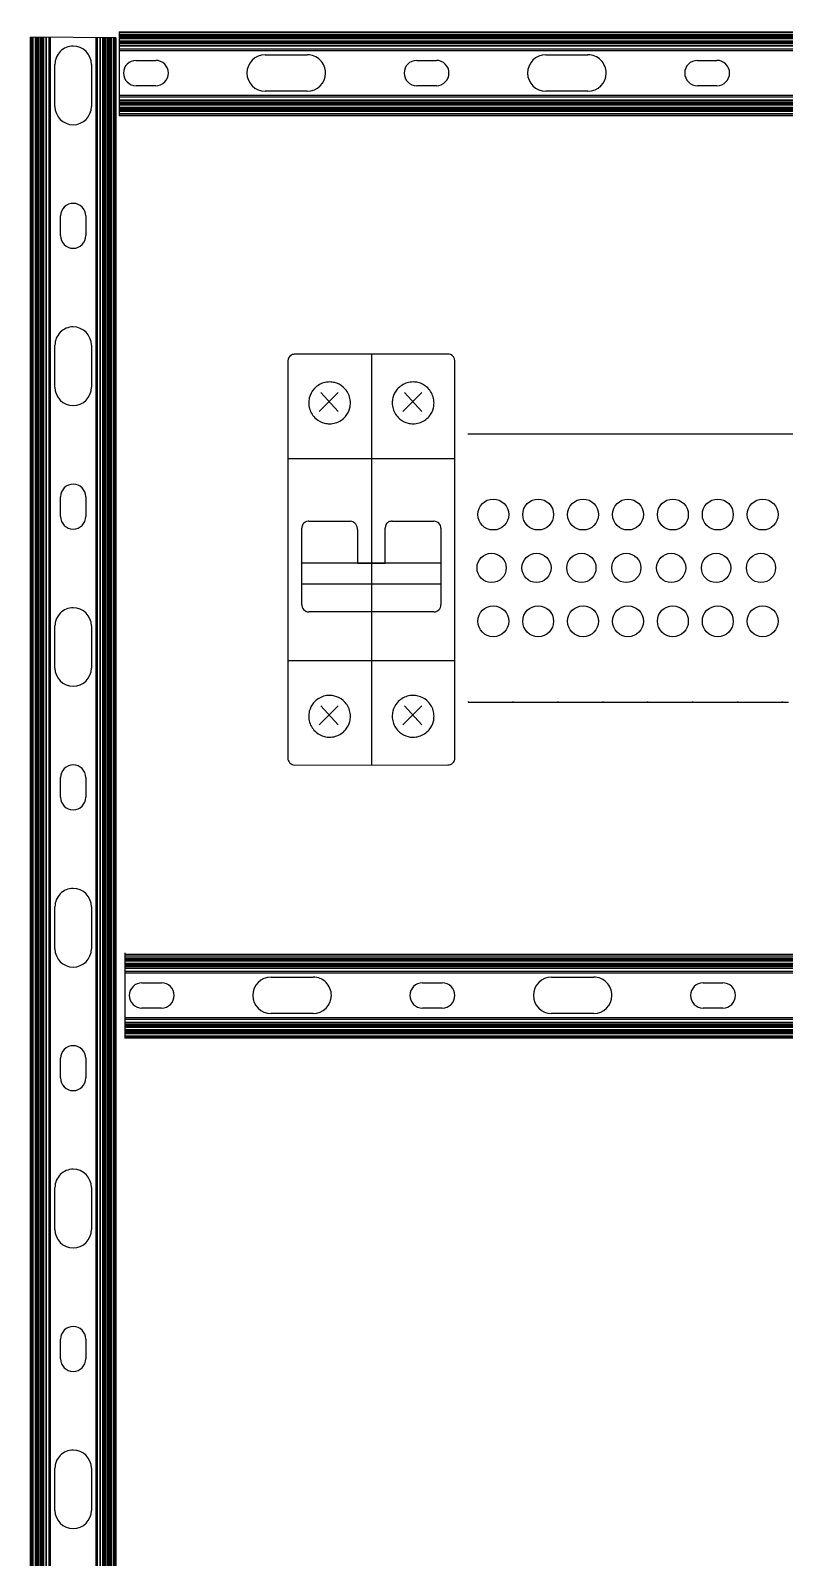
# Model space of a CAD drawing. Header units: inches. Extents: x 17 to 3130, y 15 to 659.
# Drawn here: x 835.3 to 969.6, y 370.8 to 642.7 of the extents above; entities that cross this region are included whole.
import ezdxf

# ---------------------------------------------------------------- set-up
doc = ezdxf.new("R2010")
doc.units = ezdxf.units.IN
doc.header["$MEASUREMENT"] = 0
for name, color, linetype in [('DEFAULT_255_2_778', 255, 'Continuous'), ('MAIN-1', 7, 'Continuous'), ('MAIN-2', 7, 'Continuous')]:
    doc.layers.add(name, color=color, linetype=linetype)

msp = doc.modelspace()

# ---------------------------------------------------------------- linework, layer by layer
for p, q in [((851.07636, 642.44891), (1481.0763, 642.70626)), ((851.07636, 642.48539), (851.07636, 627.53539)), ((850.49473, 641.38866), (835.29473, 641.50128)), ((852.11663, 478.48497), (852.11663, 463.28497)), ((852.11663, 478.1985), (1482.11658, 478.45584))]:
    msp.add_line(p, q)
at = {"color": 32, "true_color": 0xcd6928}
for p, q in [((913.2486, 570.82975, 0.93967), (913.2486, 570.89397, 1.07738)), ((913.2486, 570.89397, 1.07738), (921.2486, 570.89397, 1.07738)), ((921.2486, 570.82975, 0.93967), (921.2486, 570.89397, 0.93967)), ((921.2486, 570.82975, 2.06163), (921.2486, 570.89397, 2.19934)), ((921.2486, 570.89397, 2.19934), (929.2486, 570.89397, 2.19934)), ((929.2486, 570.82975, 2.06163), (929.2486, 570.89397, 2.06163)), ((929.2486, 570.82975, 3.1836), (929.2486, 570.89397, 3.32131)), ((929.2486, 570.89397, 3.32131), (937.2486, 570.89397, 3.32131)), ((937.2486, 570.82975, 3.1836), (937.2486, 570.89397, 3.1836)), ((937.2486, 570.82975, 4.30556), (937.2486, 570.89397, 4.44327)), ((937.2486, 570.89397, 4.44327), (945.2486, 570.89397, 4.44327)), ((945.2486, 570.82975, 4.30556), (945.2486, 570.89397, 4.30556)), ((945.2486, 570.82975, 5.42752), (945.2486, 570.89397, 5.56523)), ((945.2486, 570.89397, 5.56523), (953.2486, 570.89397, 5.56523)), ((953.2486, 570.82975, 5.42752), (953.2486, 570.89397, 5.42752)), ((913.2486, 523.19652, 0.93967), (913.2486, 523.11152, 1.12196)), ((913.2486, 523.11152, 1.12196), (914.3774, 523.11152, 1.12196)), ((914.3774, 523.11152, 1.12196), (921.2486, 523.11152, 1.12196)), ((921.2486, 523.19652, 0.93967), (921.2486, 523.19652, 0.93967)), ((921.2486, 523.19652, 0.93967), (921.2486, 523.19652, 0.93967)), ((921.2486, 523.19652, 0.93967), (921.2486, 523.11152, 1.12196)), ((921.2486, 523.19652, 2.06163), (921.2486, 523.11152, 2.24392)), ((921.2486, 523.11152, 2.24392), (922.3774, 523.11152, 2.24392)), ((922.3774, 523.11152, 2.24392), (929.2486, 523.11152, 2.24392)), ((929.2486, 523.19652, 2.06163), (929.2486, 523.11152, 2.24392)), ((929.2486, 523.19652, 3.1836), (929.2486, 523.11152, 3.36588)), ((929.2486, 523.11152, 3.36588), (930.3774, 523.11152, 3.36588)), ((930.3774, 523.11152, 3.36588), (937.2486, 523.11152, 3.36588)), ((937.2486, 523.19652, 3.1836), (937.2486, 523.11152, 3.36588)), ((937.2486, 523.19652, 4.30556), (937.2486, 523.11152, 4.48784)), ((937.2486, 523.11152, 4.48784), (938.3774, 523.11152, 4.48784)), ((938.3774, 523.11152, 4.48784), (945.2486, 523.11152, 4.48784)), ((945.2486, 523.19652, 4.30556), (945.2486, 523.11152, 4.48784)), ((945.2486, 523.19652, 5.42752), (945.2486, 523.11152, 5.6098)), ((945.2486, 523.11152, 5.6098), (946.3774, 523.11152, 5.6098)), ((946.3774, 523.11152, 5.6098), (953.2486, 523.11152, 5.6098)), ((953.2486, 523.19652, 5.42752), (953.2486, 523.11152, 5.6098))]:
    msp.add_line(p, q, dxfattribs=at)
at = {"color": 85, "true_color": 0x58ba48}
for p, q in [((953.2486, 570.82975, 6.54948), (953.2486, 570.89397, 6.68719)), ((953.2486, 570.89397, 6.68719), (961.2486, 570.89397, 6.68719)), ((961.2486, 570.82975, 6.54948), (961.2486, 570.89397, 6.54948)), ((961.2486, 570.82975, 7.67144), (961.2486, 570.89397, 7.80915)), ((961.2486, 570.89397, 7.80915), (969.2486, 570.89397, 7.80915)), ((969.2486, 570.82975, 7.67144), (969.2486, 570.89397, 7.67144)), ((969.2486, 570.82975, 8.7934), (969.2486, 570.89397, 8.93111)), ((969.2486, 570.89397, 8.93111), (977.2486, 570.89397, 8.93111)), ((953.2486, 523.19652, 6.54948), (953.2486, 523.11152, 6.73177)), ((953.2486, 523.11152, 6.73177), (954.3774, 523.11152, 6.73177)), ((954.3774, 523.11152, 6.73177), (961.2486, 523.11152, 6.73177)), ((961.2486, 523.19652, 6.54948), (961.2486, 523.19652, 6.54948)), ((961.2486, 523.19652, 6.54948), (961.2486, 523.19652, 6.54948)), ((961.2486, 523.19652, 6.54948), (961.2486, 523.11152, 6.73177)), ((961.2486, 523.19652, 7.67144), (961.2486, 523.11152, 7.85373)), ((961.2486, 523.11152, 7.85373), (962.3774, 523.11152, 7.85373)), ((962.3774, 523.11152, 7.85373), (969.2486, 523.11152, 7.85373)), ((969.2486, 523.19652, 7.67144), (969.2486, 523.11152, 7.85373)), ((969.2486, 523.19652, 8.7934), (969.2486, 523.11152, 8.97569)), ((969.2486, 523.11152, 8.97569), (970.3774, 523.11152, 8.97569))]:
    msp.add_line(p, q, dxfattribs=at)
at = {"color": 32, "true_color": 0xcd6928}
for centre, radius in [((917.7486, 556.51314, 41), 2.75), ((925.7486, 556.51314, 42.12196), 2.75), ((933.7486, 556.51314, 43.24392), 2.75), ((941.7486, 556.51314, 44.36588), 2.75), ((949.7486, 556.51314, 45.48784), 2.75), ((917.4486, 547.01314, 33.5), 2.6), ((925.4486, 547.01314, 34.62196), 2.6), ((933.4486, 547.01314, 35.74392), 2.6), ((941.4486, 547.01314, 36.86588), 2.6), ((949.4486, 547.01314, 37.98784), 2.6), ((917.7486, 537.51314, 41), 2.75), ((925.7486, 537.51314, 42.12196), 2.75), ((933.7486, 537.51314, 43.24392), 2.75), ((941.7486, 537.51314, 44.36588), 2.75), ((949.7486, 537.51314, 45.48784), 2.75)]:
    msp.add_circle(centre, radius, dxfattribs=at)
at = {"color": 85, "true_color": 0x58ba48}
for centre, radius in [((957.7486, 556.51314, 46.6098), 2.75), ((965.7486, 556.51314, 47.73177), 2.75), ((957.4486, 547.01314, 39.1098), 2.6), ((965.4486, 547.01314, 40.23177), 2.6), ((957.7486, 537.51314, 46.6098), 2.75), ((965.7486, 537.51314, 47.73177), 2.75)]:
    msp.add_circle(centre, radius, dxfattribs=at)
for centre, radius, start, end in [((882.35174, 583.85207), 1.21027, 118.0983165, 179.5300654), ((882.41301, 583.76661), 1.31459, 89.8476705, 118.6998928), ((909.6321, 583.77118), 1.32861, 69.3888745, 89.9953333), ((909.68598, 583.86578), 1.22122, 0.6949304, 70.1924434), ((888.5854, 576.39863), 3.72327, 106.534598, 139.4893309), ((888.57961, 576.39863), 3.72162, 89.9491159, 106.4490804), ((888.58553, 576.39119), 3.72906, 76.088119, 90.0402118), ((888.58656, 576.41042), 3.71015, 49.4088869, 76.032064), ((888.58199, 576.39706), 3.72327, 16.534598, 49.4893309), ((903.46836, 576.39861), 3.72335, 106.5355724, 139.4898666), ((903.46248, 576.39884), 3.72146, 89.9491587, 106.4498868), ((903.46835, 576.39112), 3.72918, 76.2428402, 90.0394338), ((903.46959, 576.41103), 3.70954, 49.853444, 76.1882204), ((903.46426, 576.39668), 3.72395, 16.5818154, 49.9332305), ((888.59128, 576.40217), 3.72906, 166.088119, 180.0402118), ((888.57204, 576.40319), 3.71015, 139.4088869, 166.032064), ((888.58199, 576.40286), 3.72162, 359.9491159, 16.4490804), ((903.47393, 576.4022), 3.72884, 166.0877049, 180.0401244), ((903.455, 576.40315), 3.71024, 139.4091491, 166.0315445), ((903.46534, 576.4029), 3.72115, 359.9490918, 16.4947451), ((888.58384, 576.39625), 3.72162, 179.9491159, 196.4490804), ((888.58384, 576.40204), 3.72327, 196.534598, 229.4893309), ((888.58043, 576.40047), 3.72327, 286.534598, 319.4893309), ((888.59378, 576.39591), 3.71015, 319.4088869, 346.032064), ((888.57455, 576.39693), 3.72906, 346.088119, 0.0402118), ((903.46671, 576.39629), 3.72162, 179.9491159, 196.4490804), ((903.46671, 576.40208), 3.72327, 196.534598, 229.4893309), ((903.46296, 576.40104), 3.72386, 286.580834, 319.9327223), ((903.4773, 576.39571), 3.70945, 319.8532034, 346.1887322), ((903.45709, 576.39702), 3.7294, 346.2432545, 0.0395185), ((888.57927, 576.38868), 3.71015, 229.4088869, 256.032064), ((888.5803, 576.40791), 3.72906, 256.088119, 270.0402118), ((888.58622, 576.40047), 3.72162, 269.9491159, 286.4490804), ((903.46214, 576.38872), 3.71015, 229.4088869, 256.032064), ((903.46317, 576.40795), 3.72906, 256.088119, 270.0402118), ((903.46909, 576.4002), 3.72131, 269.9490491, 286.4939408), ((884.8564, 554.07861), 1.23442, 145.4159816, 180.0910344), ((884.86172, 554.07739), 1.2395, 95.4921556, 145.5094719), ((884.86199, 554.06169), 1.25516, 89.9916875, 95.4357589), ((892.27074, 554.21865), 1.09869, 43.6222971, 88.287337), ((891.90996, 553.81538), 1.63864, 8.4277762, 45.1269785), ((899.76381, 554.19588), 1.25301, 143.892003, 175.0985772), ((899.39979, 554.42145), 0.82661, 135.0399009, 141.6538478), ((899.55882, 554.20065), 1.09604, 98.6065278, 132.7466505), ((899.7153, 553.57686), 1.73732, 96.5609167, 100.6305941), ((899.74269, 553.32403), 1.99161, 89.9343125, 96.5128287), ((907.18635, 554.0356), 1.28005, 90.0050654, 90.1063482), ((907.18612, 554.07462), 1.24103, 45.0710678, 89.994659), ((907.18626, 554.07535), 1.24041, 359.9998034, 45.0516528), ((892.19406, 553.86885), 1.34982, 0.0805765, 7.9500762), ((900.45158, 554.07728), 1.9493, 173.3521256, 180.056665), ((884.87741, 540.43136), 1.25544, 179.9916102, 185.4907704), ((884.86135, 540.43102), 1.23942, 185.5461578, 235.5112218), ((884.8602, 540.42584), 1.2345, 235.419235, 270.0917964), ((907.18671, 540.4341), 1.24275, 269.8740286, 269.9956465), ((907.18643, 540.43186), 1.24052, 270.0082758, 314.93224), ((907.18626, 540.43154), 1.24042, 314.9483653, 0.0001729), ((888.57136, 520.5928), 3.70945, 139.8532034, 166.1887322), ((888.5857, 520.58746), 3.72386, 106.580834, 139.9327223), ((888.57957, 520.5883), 3.72131, 89.9490491, 106.4939408), ((888.58549, 520.58055), 3.72906, 76.088119, 90.0402118), ((888.58652, 520.59978), 3.71015, 49.4088869, 76.032064), ((888.58195, 520.58642), 3.72327, 16.534598, 49.4893309), ((903.45492, 520.59262), 3.71015, 139.4088869, 166.032064), ((903.46827, 520.58806), 3.72327, 106.534598, 139.4893309), ((903.46248, 520.58806), 3.72162, 89.9491159, 106.4490804), ((903.4684, 520.58084), 3.72884, 76.0877049, 90.0401244), ((903.46934, 520.59977), 3.71024, 49.4091491, 76.0315445), ((903.4648, 520.58641), 3.72335, 16.5355724, 49.4898666), ((888.59157, 520.59148), 3.7294, 166.2432545, 180.0395185), ((888.58332, 520.5856), 3.72115, 179.9490918, 196.4947451), ((888.5844, 520.59182), 3.72395, 196.5818154, 229.9332305), ((888.59366, 520.58536), 3.71024, 319.4091491, 346.0315445), ((888.58195, 520.59221), 3.72162, 359.9491159, 16.4490804), ((888.57473, 520.5863), 3.72884, 346.0877049, 0.0401244), ((903.47415, 520.5916), 3.72906, 166.088119, 180.0402118), ((903.46671, 520.58568), 3.72162, 179.9491159, 196.4490804), ((903.46671, 520.59147), 3.72327, 196.534598, 229.4893309), ((903.4773, 520.5851), 3.70945, 319.8532034, 346.1887322), ((903.46503, 520.59229), 3.72146, 359.9491587, 16.4498868), ((903.45709, 520.58641), 3.7294, 346.2432545, 0.0395185), ((888.57907, 520.57747), 3.70954, 229.853444, 256.1882204), ((888.58031, 520.59739), 3.72918, 256.2428402, 270.0394338), ((888.58618, 520.58966), 3.72146, 269.9491587, 286.4498868), ((888.5803, 520.5899), 3.72335, 286.5355724, 319.4898666), ((903.46214, 520.57811), 3.71015, 229.4088869, 256.032064), ((903.46317, 520.59734), 3.72906, 256.088119, 270.0402118), ((903.46909, 520.58959), 3.72131, 269.9490491, 286.4939408), ((903.46296, 520.59043), 3.72386, 286.580834, 319.9327223), ((882.33198, 513.13037), 1.19048, 180.0663787, 226.5725039), ((882.41225, 513.21318), 1.30579, 226.5125046, 270.186966), ((909.63632, 513.23214), 1.30615, 269.8193651, 313.4811595), ((909.71634, 513.14901), 1.19077, 313.4401607, 359.9321368)]:
    msp.add_arc(centre, radius, start, end)
at = {"layer": 'DEFAULT_255_2_778'}
for p, q in [((909.63221, 585.09979), (882.41651, 585.08119)), ((896.02439, 585.08119), (896.02439, 511.90739)), ((881.14151, 583.86199), (881.14151, 513.12899)), ((910.90711, 513.14759), (910.90711, 583.88059)), ((890.13319, 578.25989), (886.72259, 574.84929)), ((887.03263, 578.2599), (890.13323, 574.8493)), ((905.016, 578.2599), (901.6054, 574.8493)), ((901.91543, 578.2599), (905.01603, 574.8493)), ((881.14151, 566.47766), (910.90711, 566.47766)), ((884.86218, 555.31685), (892.30358, 555.31685)), ((899.74498, 555.31565), (907.18398, 555.31565)), ((883.62198, 540.43155), (883.62198, 554.07665)), ((883.62198, 554.07665), (883.62198, 554.07665)), ((893.54388, 553.87075), (893.54388, 547.87425)), ((898.50478, 547.87425), (898.50228, 554.07535)), ((908.42668, 554.07535), (908.42668, 540.43155)), ((908.42668, 547.87411), (883.62198, 547.87411)), ((893.54388, 547.87425), (898.50478, 547.87425)), ((883.62198, 544.15341), (908.42668, 544.15341)), ((907.18398, 539.19135), (884.86218, 539.19135)), ((881.14151, 530.51086), (910.90711, 530.51086)), ((890.13319, 522.44928), (886.72259, 519.03868)), ((887.03261, 522.44936), (890.13321, 519.03866)), ((905.01601, 522.44935), (901.60541, 519.03875)), ((901.91543, 522.4493), (905.01603, 519.0387)), ((882.41651, 511.90739), (909.63221, 511.92599))]:
    msp.add_line(p, q, dxfattribs=at)
at = {"layer": 'MAIN-1'}
for p, q in [((835.29473, 129.1796), (835.29473, 641.50128)), ((836.79473, 641.49017), (836.79473, 129.1796)), ((848.99473, 129.1796), (848.99473, 641.39977)), ((850.49473, 641.38866), (850.49473, 129.1796)), ((1481.07821, 641.23539), (851.07636, 641.23539)), ((839.64473, 629.1796), (839.64473, 636.6796)), ((846.14473, 636.6796), (846.14473, 629.1796)), ((854.10763, 637.38539), (857.60763, 637.38539)), ((877.10763, 638.38539), (884.60763, 638.38539)), ((904.10763, 637.38539), (907.60763, 637.38539)), ((927.10763, 638.38539), (934.60763, 638.38539)), ((954.10763, 637.38539), (957.60763, 637.38539)), ((857.60763, 632.88539), (854.10763, 632.88539)), ((884.60763, 631.88539), (877.10763, 631.88539)), ((907.60763, 632.88539), (904.10763, 632.88539)), ((934.60763, 631.88539), (927.10763, 631.88539)), ((957.60763, 632.88539), (954.10763, 632.88539)), ((851.07636, 629.03539), (1481.09403, 629.03539)), ((1481.09597, 627.53539), (851.07636, 627.53539)), ((840.64473, 606.1796), (840.64473, 609.6796)), ((845.14473, 609.6796), (845.14473, 606.1796)), ((839.64473, 579.1796), (839.64473, 586.6796)), ((846.14473, 586.6796), (846.14473, 579.1796)), ((840.64473, 556.1796), (840.64473, 559.6796)), ((845.14473, 559.6796), (845.14473, 556.1796)), ((839.64473, 529.1796), (839.64473, 536.6796)), ((846.14473, 536.6796), (846.14473, 529.1796)), ((840.64473, 506.1796), (840.64473, 509.6796)), ((845.14473, 509.6796), (845.14473, 506.1796)), ((839.64473, 479.1796), (839.64473, 486.6796)), ((846.14473, 486.6796), (846.14473, 479.1796)), ((1482.11848, 476.98497), (852.11663, 476.98497)), ((855.1479, 473.13497), (858.6479, 473.13497)), ((878.1479, 474.13497), (885.6479, 474.13497)), ((905.1479, 473.13497), (908.6479, 473.13497)), ((928.1479, 474.13497), (935.6479, 474.13497)), ((955.1479, 473.13497), (958.6479, 473.13497)), ((858.6479, 468.63497), (855.1479, 468.63497)), ((908.6479, 468.63497), (905.1479, 468.63497)), ((958.6479, 468.63497), (955.1479, 468.63497)), ((885.6479, 467.63497), (878.1479, 467.63497)), ((935.6479, 467.63497), (928.1479, 467.63497)), ((852.11663, 464.78497), (1482.1343, 464.78497)), ((1482.13624, 463.28497), (852.11663, 463.28497)), ((840.64473, 456.1796), (840.64473, 459.6796)), ((845.14473, 459.6796), (845.14473, 456.1796)), ((839.64473, 429.1796), (839.64473, 436.6796)), ((846.14473, 436.6796), (846.14473, 429.1796)), ((840.64473, 406.1796), (840.64473, 409.6796)), ((845.14473, 409.6796), (845.14473, 406.1796)), ((839.64473, 379.1796), (839.64473, 386.6796)), ((846.14473, 386.6796), (846.14473, 379.1796))]:
    msp.add_line(p, q, dxfattribs=at)
for centre, radius, start, end in [((842.89473, 636.6796), 3.25, 89.9999813, 180.0000198), ((842.89473, 636.6796), 3.25, 0, 89.9999813), ((854.10763, 635.13539), 2.25, 90.0000198, 180.0000187), ((857.60763, 635.13539), 2.25, 359.9999813, 90.0000198), ((877.10763, 635.13539), 3.25, 90.0000198, 180.0000187), ((884.60763, 635.13539), 3.25, 359.9999813, 90.0000198), ((904.10763, 635.13539), 2.25, 90.0000198, 180.0000187), ((907.60763, 635.13539), 2.25, 359.9999813, 90.0000198), ((927.10763, 635.13539), 3.25, 90.0000198, 180.0000187), ((934.60763, 635.13539), 3.25, 359.9999813, 90.0000198), ((954.10763, 635.13539), 2.25, 90.0000198, 180.0000187), ((957.60763, 635.13539), 2.25, 359.9999813, 90.0000198), ((854.10763, 635.13539), 2.25, 180.0000187, 270), ((857.60763, 635.13539), 2.25, 270, 359.9999813), ((877.10763, 635.13539), 3.25, 180.0000187, 270), ((884.60763, 635.13539), 3.25, 270, 359.9999813), ((904.10763, 635.13539), 2.25, 180.0000187, 270), ((907.60763, 635.13539), 2.25, 270, 359.9999813), ((927.10763, 635.13539), 3.25, 180.0000187, 270), ((934.60763, 635.13539), 3.25, 270, 359.9999813), ((954.10763, 635.13539), 2.25, 180.0000187, 270), ((957.60763, 635.13539), 2.25, 270, 359.9999813), ((842.89473, 629.1796), 3.25, 180.0000198, 270.0000187), ((842.89473, 629.1796), 3.25, 270.0000187, 0), ((842.89473, 609.6796), 2.25, 89.9999813, 180.0000198), ((842.89473, 609.6796), 2.25, 0, 89.9999813), ((842.89473, 606.1796), 2.25, 180.0000198, 270.0000187), ((842.89473, 606.1796), 2.25, 270.0000187, 0), ((842.89473, 586.6796), 3.25, 89.9999813, 180.0000198), ((842.89473, 586.6796), 3.25, 0, 89.9999813), ((842.89473, 579.1796), 3.25, 180.0000198, 270.0000187), ((842.89473, 579.1796), 3.25, 270.0000187, 0), ((842.89473, 559.6796), 2.25, 89.9999813, 180.0000198), ((842.89473, 559.6796), 2.25, 0, 89.9999813), ((842.89473, 556.1796), 2.25, 180.0000198, 270.0000187), ((842.89473, 556.1796), 2.25, 270.0000187, 0), ((842.89473, 536.6796), 3.25, 89.9999813, 180.0000198), ((842.89473, 536.6796), 3.25, 0, 89.9999813), ((842.89473, 529.1796), 3.25, 180.0000198, 270.0000187), ((842.89473, 529.1796), 3.25, 270.0000187, 0), ((842.89473, 509.6796), 2.25, 89.9999813, 180.0000198), ((842.89473, 509.6796), 2.25, 0, 89.9999813), ((842.89473, 506.1796), 2.25, 180.0000198, 270.0000187), ((842.89473, 506.1796), 2.25, 270.0000187, 0), ((842.89473, 486.6796), 3.25, 89.9999813, 180.0000198), ((842.89473, 486.6796), 3.25, 0, 89.9999813), ((842.89473, 479.1796), 3.25, 180.0000198, 270.0000187), ((842.89473, 479.1796), 3.25, 270.0000187, 0), ((855.1479, 470.88497), 2.25, 90.0000198, 180.0000187), ((858.6479, 470.88497), 2.25, 359.9999813, 90.0000198), ((878.1479, 470.88497), 3.25, 90.0000198, 180.0000187), ((885.6479, 470.88497), 3.25, 359.9999813, 90.0000198), ((905.1479, 470.88497), 2.25, 90.0000198, 180.0000187), ((908.6479, 470.88497), 2.25, 359.9999813, 90.0000198), ((928.1479, 470.88497), 3.25, 90.0000198, 180.0000187), ((935.6479, 470.88497), 3.25, 359.9999813, 90.0000198), ((955.1479, 470.88497), 2.25, 90.0000198, 180.0000187), ((958.6479, 470.88497), 2.25, 359.9999813, 90.0000198), ((855.1479, 470.88497), 2.25, 180.0000187, 270), ((858.6479, 470.88497), 2.25, 270, 359.9999813), ((878.1479, 470.88497), 3.25, 180.0000187, 270), ((885.6479, 470.88497), 3.25, 270, 359.9999813), ((905.1479, 470.88497), 2.25, 180.0000187, 270), ((908.6479, 470.88497), 2.25, 270, 359.9999813), ((928.1479, 470.88497), 3.25, 180.0000187, 270), ((935.6479, 470.88497), 3.25, 270, 359.9999813), ((955.1479, 470.88497), 2.25, 180.0000187, 270), ((958.6479, 470.88497), 2.25, 270, 359.9999813), ((842.89473, 459.6796), 2.25, 89.9999813, 180.0000198), ((842.89473, 459.6796), 2.25, 0, 89.9999813), ((842.89473, 456.1796), 2.25, 180.0000198, 270.0000187), ((842.89473, 456.1796), 2.25, 270.0000187, 0), ((842.89473, 436.6796), 3.25, 89.9999813, 180.0000198), ((842.89473, 436.6796), 3.25, 0, 89.9999813), ((842.89473, 429.1796), 3.25, 180.0000198, 270.0000187), ((842.89473, 429.1796), 3.25, 270.0000187, 0), ((842.89473, 409.6796), 2.25, 89.9999813, 180.0000198), ((842.89473, 409.6796), 2.25, 0, 89.9999813), ((842.89473, 406.1796), 2.25, 180.0000198, 270.0000187), ((842.89473, 406.1796), 2.25, 270.0000187, 0), ((842.89473, 386.6796), 3.25, 89.9999813, 180.0000198), ((842.89473, 386.6796), 3.25, 0, 89.9999813), ((842.89473, 379.1796), 3.25, 180.0000198, 270.0000187), ((842.89473, 379.1796), 3.25, 270.0000187, 0)]:
    msp.add_arc(centre, radius, start, end, dxfattribs=at)
at = {"layer": 'MAIN-2'}
for p, q in [((851.07636, 642.48539), (1481.07659, 642.48539)), ((851.07636, 642.44891), (1481.07664, 642.44891)), ((1481.07682, 642.30861), (851.07636, 642.30861)), ((1481.0773, 641.93539), (851.07636, 641.93539)), ((851.07636, 641.73539), (1481.07756, 641.73539)), ((835.54473, 129.1796), (835.54473, 641.49943)), ((835.58121, 129.1796), (835.58121, 641.49916)), ((835.72151, 641.49812), (835.72151, 129.1796)), ((836.09473, 641.49536), (836.09473, 129.1796)), ((836.29473, 129.1796), (836.29473, 641.49387)), ((836.38121, 641.49323), (836.38121, 129.1796)), ((836.52151, 129.1796), (836.52151, 641.49219)), ((836.61107, 129.1796), (836.61107, 641.49153)), ((836.72839, 641.49066), (836.72839, 129.1796)), ((836.80227, 641.49011), (836.80227, 129.1796)), ((837.15582, 129.1796), (837.15582, 641.48749)), ((837.36795, 129.1796), (837.36795, 641.48592)), ((837.36795, 641.48592), (837.36795, 129.1796)), ((837.44118, 641.48538), (837.44118, 129.1796)), ((837.59473, 129.1796), (837.59473, 641.48424)), ((837.66107, 129.1796), (837.66107, 641.48375)), ((838.02311, 641.48107), (838.02311, 129.1796)), ((838.0775, 641.48066), (838.0775, 129.1796)), ((838.09473, 641.48054), (838.09473, 129.1796)), ((838.60826, 129.1796), (838.60826, 641.47673)), ((838.8808, 129.1796), (838.8808, 641.47471)), ((846.90866, 641.41523), (846.90866, 129.1796)), ((847.18121, 641.41321), (847.18121, 129.1796)), ((847.69473, 641.4094), (847.69473, 129.1796)), ((847.71196, 129.1796), (847.71196, 641.40928)), ((847.76635, 129.1796), (847.76635, 641.40887)), ((848.12839, 641.40619), (848.12839, 129.1796)), ((848.19473, 641.4057), (848.19473, 129.1796)), ((848.34828, 641.40456), (848.34828, 129.1796)), ((848.42151, 641.40402), (848.42151, 129.1796)), ((848.42151, 129.1796), (848.42151, 641.40402)), ((848.63364, 641.40245), (848.63364, 129.1796)), ((848.98719, 129.1796), (848.98719, 641.39983)), ((849.06107, 129.1796), (849.06107, 641.39928)), ((849.17839, 641.39841), (849.17839, 129.1796)), ((849.26795, 641.39775), (849.26795, 129.1796)), ((849.40826, 129.1796), (849.40826, 641.39671)), ((849.49473, 641.39607), (849.49473, 129.1796)), ((849.69473, 129.1796), (849.69473, 641.39458)), ((850.06795, 129.1796), (850.06795, 641.39182)), ((850.20826, 641.39078), (850.20826, 129.1796)), ((850.24473, 641.39051), (850.24473, 129.1796)), ((1481.07768, 641.64891), (851.07636, 641.64891)), ((851.07636, 641.50861), (1481.07786, 641.50861)), ((851.07636, 641.41905), (1481.07797, 641.41905)), ((1481.07813, 641.30173), (851.07636, 641.30173)), ((1481.07822, 641.22785), (851.07636, 641.22785)), ((851.07636, 640.8743), (1481.07868, 640.8743)), ((851.07636, 640.66217), (1481.07895, 640.66217)), ((1481.07895, 640.66217), (851.07636, 640.66217)), ((1481.07905, 640.58894), (851.07636, 640.58894)), ((851.07636, 640.43539), (1481.07925, 640.43539)), ((851.07636, 640.36905), (1481.07933, 640.36905)), ((1481.0798, 640.00701), (851.07636, 640.00701)), ((1481.07987, 639.95262), (851.07636, 639.95262)), ((1481.0799, 639.93539), (851.07636, 639.93539)), ((851.07636, 639.42186), (1481.08056, 639.42186)), ((851.07636, 639.14932), (1481.08092, 639.14932)), ((1481.09132, 631.12145), (851.07636, 631.12145)), ((1481.09168, 630.84891), (851.07636, 630.84891)), ((1481.09234, 630.33539), (851.07636, 630.33539)), ((851.07636, 630.31815), (1481.09236, 630.31815)), ((851.07636, 630.26377), (1481.09244, 630.26377)), ((1481.0929, 629.90173), (851.07636, 629.90173)), ((1481.09299, 629.83539), (851.07636, 629.83539)), ((1481.09319, 629.68184), (851.07636, 629.68184)), ((1481.09328, 629.60861), (851.07636, 629.60861)), ((851.07636, 629.60861), (1481.09328, 629.60861)), ((1481.09356, 629.39648), (851.07636, 629.39648)), ((851.07636, 629.04293), (1481.09402, 629.04293)), ((851.07636, 628.96905), (1481.09411, 628.96905)), ((1481.09427, 628.85173), (851.07636, 628.85173)), ((1481.09438, 628.76217), (851.07636, 628.76217)), ((851.07636, 628.62186), (1481.09456, 628.62186)), ((1481.09468, 628.53539), (851.07636, 628.53539)), ((851.07636, 628.33539), (1481.09494, 628.33539)), ((851.07636, 627.96217), (1481.09542, 627.96217)), ((1481.0956, 627.82186), (851.07636, 627.82186)), ((1481.09565, 627.78539), (851.07636, 627.78539)), ((852.11663, 478.23497), (1482.11686, 478.23497)), ((852.11663, 478.1985), (1482.11691, 478.1985)), ((1482.11709, 478.05819), (852.11663, 478.05819)), ((1482.11757, 477.68497), (852.11663, 477.68497)), ((852.11663, 477.48497), (1482.11783, 477.48497)), ((1482.11795, 477.3985), (852.11663, 477.3985)), ((852.11663, 477.25819), (1482.11813, 477.25819)), ((852.11663, 477.16863), (1482.11824, 477.16863)), ((1482.1184, 477.05131), (852.11663, 477.05131)), ((1482.11849, 476.97743), (852.11663, 476.97743)), ((852.11663, 476.62388), (1482.11895, 476.62388)), ((852.11663, 476.41175), (1482.11923, 476.41175)), ((1482.11923, 476.41175), (852.11663, 476.41175)), ((1482.11932, 476.33852), (852.11663, 476.33852)), ((852.11663, 476.18497), (1482.11952, 476.18497)), ((852.11663, 476.11863), (1482.11961, 476.11863)), ((1482.12007, 475.75659), (852.11663, 475.75659)), ((1482.12015, 475.7022), (852.11663, 475.7022)), ((1482.12017, 475.68497), (852.11663, 475.68497)), ((852.11663, 475.17144), (1482.12083, 475.17144)), ((852.11663, 474.8989), (1482.12119, 474.8989)), ((1482.13159, 466.87104), (852.11663, 466.87104)), ((1482.13195, 466.5985), (852.11663, 466.5985)), ((1482.13261, 466.08497), (852.11663, 466.08497)), ((852.11663, 466.06774), (1482.13264, 466.06774)), ((852.11663, 466.01335), (1482.13271, 466.01335)), ((1482.13318, 465.65131), (852.11663, 465.65131)), ((1482.13326, 465.58497), (852.11663, 465.58497)), ((1482.13346, 465.43142), (852.11663, 465.43142)), ((1482.13356, 465.35819), (852.11663, 465.35819)), ((852.11663, 465.35819), (1482.13356, 465.35819)), ((1482.13383, 465.14606), (852.11663, 465.14606)), ((852.11663, 464.79251), (1482.13429, 464.79251)), ((852.11663, 464.71863), (1482.13438, 464.71863)), ((1482.13454, 464.60131), (852.11663, 464.60131)), ((1482.13465, 464.51175), (852.11663, 464.51175)), ((852.11663, 464.37144), (1482.13483, 464.37144)), ((1482.13495, 464.28497), (852.11663, 464.28497)), ((852.11663, 464.08497), (1482.13521, 464.08497)), ((852.11663, 463.71175), (1482.13569, 463.71175)), ((1482.13587, 463.57144), (852.11663, 463.57144)), ((1482.13592, 463.53497), (852.11663, 463.53497))]:
    msp.add_line(p, q, dxfattribs=at)

doc.saveas('drawing.dxf')
